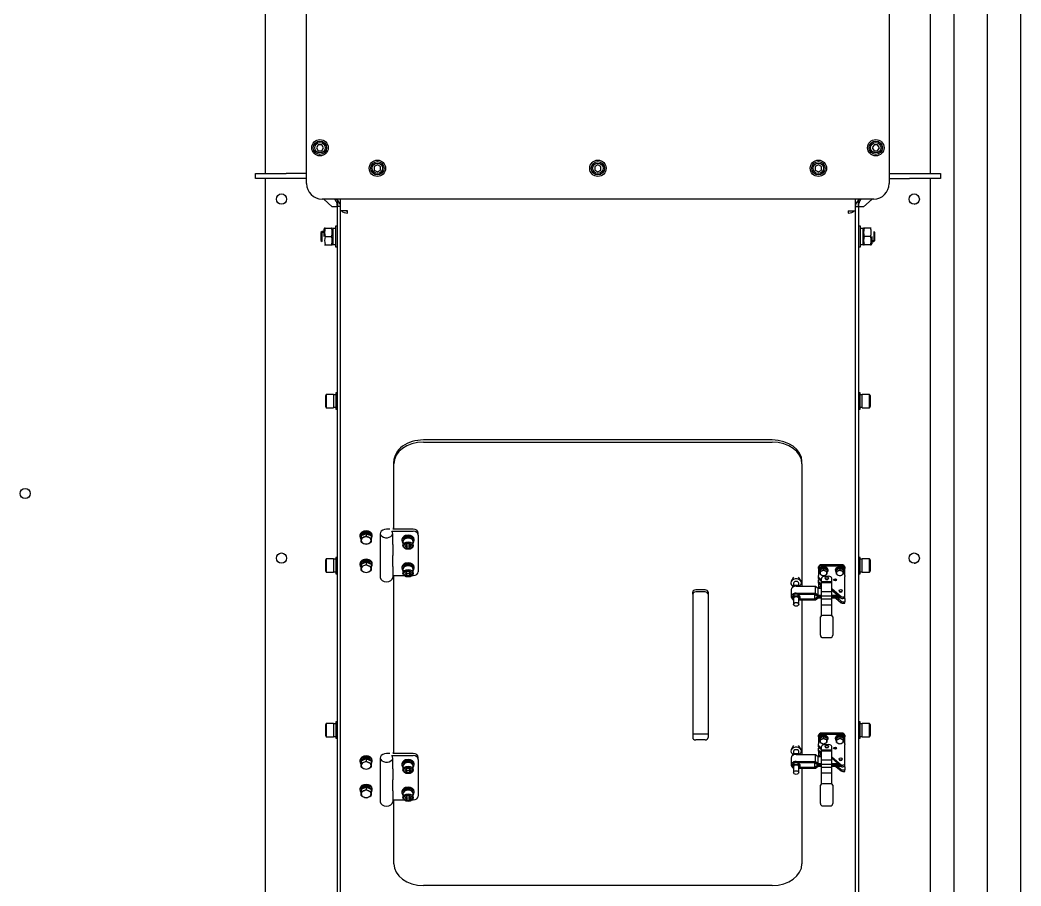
# Model space of a CAD drawing. Extents: x -681219 to -550379, y -242630 to -158199.
# Drawn here: x -584404 to -583428, y -224637 to -223793 of the extents above; entities that cross this region are included whole.
import ezdxf

# ---------------------------------------------------------------- set-up
doc = ezdxf.new("R2010")
doc.units = 0
doc.header["$LTSCALE"] = 1000
doc.linetypes.add('C2', pattern=[17, 14, -1, 1, -1])
for name, color, linetype in [('AAD0401202', 7, 'CONTINUOUS'), ('AAD0601602', 7, 'CONTINUOUS'), ('AAO0601602', 7, 'CONTINUOUS'), ('AAO0802002', 7, 'CONTINUOUS'), ('DOTE_油脂（黄）', 7, 'CONTINUOUS'), ('FAA01002', 7, 'CONTINUOUS'), ('GAB00402', 7, 'CONTINUOUS'), ('GAB00602', 7, 'CONTINUOUS'), ('GAB00802', 7, 'CONTINUOUS'), ('GAB01002', 7, 'CONTINUOUS'), ('GAE00402', 7, 'CONTINUOUS'), ('GAE00602', 7, 'CONTINUOUS'), ('GAE00802', 7, 'CONTINUOUS'), ('GAE01002', 7, 'CONTINUOUS'), ('GZDH011004932', 7, 'CONTINUOUS'), ('GZDH011005162', 7, 'CONTINUOUS'), ('GZDH011005172', 7, 'CONTINUOUS'), ('GZDH011034262', 7, 'CONTINUOUS'), ('GZDH011035031', 7, 'CONTINUOUS'), ('PIPE-油脂（黄）', 2, 'CONTINUOUS'), ('SDZB011047171', 7, 'CONTINUOUS'), ('SDZB011070102', 7, 'CONTINUOUS'), ('SDZB011070112', 7, 'CONTINUOUS'), ('SDZB011070132', 7, 'CONTINUOUS'), ('SDZB011079322', 7, 'CONTINUOUS'), ('SDZB011079332', 7, 'CONTINUOUS'), ('U16030010', 7, 'CONTINUOUS'), ('中心线', 4, 'C2')]:
    doc.layers.add(name, color=color, linetype=linetype)

# ---------------------------------------------------------------- blocks, each defined once
blk = doc.blocks.new('fushitu')
at = {"layer": 'AAD0401202', "color": 7, "linetype": 'Continuous'}
for p, q in [((-4658.02, -711.04), (-4661.33, -712.44)), ((-4661.33, -712.44), (-4661.33, -713.88)), ((-4654.7, -712.44), (-4658.02, -711.04)), ((-4658.02, -711.04), (-4658.02, -712.48)), ((-4654.7, -712.44), (-4654.7, -713.88)), ((-4642.02, -711.04), (-4645.33, -712.44)), ((-4645.33, -712.44), (-4645.33, -713.88)), ((-4638.7, -712.44), (-4642.02, -711.04)), ((-4642.02, -711.04), (-4642.02, -712.48)), ((-4638.7, -712.44), (-4638.7, -713.88)), ((-4661.33, -715.47), (-4661.33, -713.88)), ((-4661.33, -716.67), (-4661.33, -715.47)), ((-4654.7, -713.88), (-4654.7, -715.47)), ((-4654.7, -715.47), (-4654.7, -716.67)), ((-4645.33, -715.47), (-4645.33, -713.88)), ((-4645.33, -716.67), (-4645.33, -715.47)), ((-4638.7, -713.88), (-4638.7, -715.47)), ((-4638.7, -715.47), (-4638.7, -716.67)), ((-4660.02, -729.96), (-4660.68, -730.24)), ((-4658.02, -875.06), (-4661.33, -876.45)), ((-4661.33, -876.45), (-4661.33, -877.89)), ((-4661.33, -879.49), (-4661.33, -877.89)), ((-4654.7, -876.45), (-4658.02, -875.06)), ((-4658.02, -875.06), (-4658.02, -876.5)), ((-4654.7, -876.45), (-4654.7, -877.89)), ((-4654.7, -877.89), (-4654.7, -879.49)), ((-4642.02, -875.06), (-4645.33, -876.45)), ((-4645.33, -876.45), (-4645.33, -877.89)), ((-4645.33, -879.49), (-4645.33, -877.89)), ((-4638.7, -876.45), (-4642.02, -875.06)), ((-4642.02, -875.06), (-4642.02, -876.5)), ((-4638.7, -876.45), (-4638.7, -877.89)), ((-4638.7, -877.89), (-4638.7, -879.49)), ((-4661.33, -880.69), (-4661.33, -879.49)), ((-4654.7, -879.49), (-4654.7, -880.69)), ((-4645.33, -880.69), (-4645.33, -879.49)), ((-4638.7, -879.49), (-4638.7, -880.69)), ((-4660.02, -893.98), (-4660.7, -894.27))]:
    blk.add_line(p, q, dxfattribs=at)
for centre, radius, start, end in [((-4663.05, -705.15), 8.89, 281.15399, 304.49774), ((-4653.06, -705.34), 8.69, 235.22175, 259.12652), ((-4647.05, -705.15), 8.89, 281.15399, 304.49774), ((-4637.06, -705.34), 8.69, 235.22175, 259.12652), ((-4656.3, -709.34), 8.89, 235.50303, 258.84719), ((-4659.65, -709.53), 8.69, 280.87238, 304.7774), ((-4640.3, -709.34), 8.89, 235.50303, 258.84719), ((-4643.65, -709.53), 8.69, 280.87238, 304.7774), ((-4663.05, -869.17), 8.89, 281.15399, 304.49774), ((-4653.06, -869.36), 8.69, 235.22175, 259.12652), ((-4647.05, -869.17), 8.89, 281.15399, 304.49774), ((-4637.06, -869.36), 8.69, 235.22175, 259.12652), ((-4656.3, -873.36), 8.89, 235.50303, 258.84719), ((-4659.65, -873.55), 8.69, 280.87238, 304.7774), ((-4640.3, -873.36), 8.89, 235.50303, 258.84719), ((-4643.65, -873.55), 8.69, 280.87238, 304.7774)]:
    blk.add_arc(centre, radius, start, end, dxfattribs=at)
for centre, major_axis, start_param, end_param in [((-4658.02, -715.47), (3.32, 0), 0, 3.141593), ((-4658.02, -715.47), (-3.32, 0), 0, 3.141593), ((-4642.02, -715.47), (3.32, 0), 0, 3.141593), ((-4642.02, -715.47), (-3.32, 0), 0, 3.141593), ((-4658.02, -879.49), (3.32, 0), 0, 3.141593), ((-4642.02, -879.49), (3.32, 0), 6.283185, 9.424778), ((-4658.02, -879.49), (-3.32, 0), 0, 3.141593), ((-4642.02, -879.49), (-3.32, 0), 0, 3.141593)]:
    blk.add_ellipse(centre, major_axis=major_axis, ratio=0.728969, start_param=start_param, end_param=end_param, dxfattribs=at)
at = {"layer": 'AAD0601602', "color": 7, "linetype": 'Continuous'}
for p, q in [((-5104.02, -677.31), (-5108.8, -679.32)), ((-5108.8, -679.32), (-5108.8, -681.43)), ((-5108.8, -685.45), (-5108.8, -681.43)), ((-5104.02, -677.31), (-5104.02, -679.41)), ((-5099.23, -679.32), (-5104.02, -677.31)), ((-5099.23, -679.32), (-5099.23, -681.43)), ((-5099.23, -681.43), (-5099.23, -685.45)), ((-5104.02, -705.01), (-5108.8, -707.02)), ((-5108.8, -707.02), (-5108.8, -709.13)), ((-5108.8, -713.15), (-5108.8, -709.13)), ((-5104.02, -705.01), (-5104.02, -707.11)), ((-5099.23, -707.02), (-5104.02, -705.01)), ((-5099.23, -707.02), (-5099.23, -709.13)), ((-5099.23, -709.13), (-5099.23, -713.15)), ((-5104.02, -896.73), (-5108.8, -898.74)), ((-5104.02, -896.73), (-5104.02, -898.83)), ((-5099.23, -898.74), (-5104.02, -896.73)), ((-5108.8, -898.74), (-5108.8, -900.85)), ((-5108.8, -904.87), (-5108.8, -900.85)), ((-5099.23, -898.74), (-5099.23, -900.85)), ((-5099.23, -900.85), (-5099.23, -904.87)), ((-5104.02, -924.43), (-5108.8, -926.44)), ((-5108.8, -926.44), (-5108.8, -928.55)), ((-5104.02, -924.43), (-5104.02, -926.53)), ((-5099.23, -926.44), (-5104.02, -924.43)), ((-5099.23, -926.44), (-5099.23, -928.55)), ((-5108.8, -932.57), (-5108.8, -928.55)), ((-5099.23, -928.55), (-5099.23, -932.57))]:
    blk.add_line(p, q, dxfattribs=at)
for centre, radius, start, end in [((-5111.29, -668.82), 12.85, 281.17207, 304.47411), ((-5095.54, -666.67), 15.3, 236.38704, 246.59375), ((-5097.07, -669.81), 11.81, 247.30865, 259.4409), ((-5100.33, -672.71), 15.3, 236.38704, 246.59375), ((-5101.85, -675.85), 11.81, 247.30865, 259.4409), ((-5106.36, -675.2), 12.49, 280.83109, 304.81704), ((-5111.29, -696.52), 12.85, 281.17207, 304.47411), ((-5095.54, -694.37), 15.3, 236.38704, 246.59375), ((-5097.07, -697.51), 11.81, 247.30865, 259.4409), ((-5100.33, -700.41), 15.3, 236.38704, 246.59375), ((-5101.85, -703.56), 11.81, 247.30865, 259.4409), ((-5106.36, -702.9), 12.49, 280.83109, 304.81704), ((-5111.29, -888.24), 12.85, 281.17207, 304.47411), ((-5100.33, -892.13), 15.3, 236.38704, 246.59375), ((-5101.85, -895.27), 11.81, 247.30865, 259.4409), ((-5095.54, -886.09), 15.3, 236.38704, 246.59375), ((-5106.36, -894.62), 12.49, 280.83109, 304.81704), ((-5097.07, -889.23), 11.81, 247.30865, 259.4409), ((-5111.29, -915.94), 12.85, 281.17207, 304.47411), ((-5095.54, -913.79), 15.3, 236.38704, 246.59375), ((-5100.33, -919.83), 15.3, 236.38704, 246.59375), ((-5101.85, -922.97), 11.81, 247.30865, 259.4409), ((-5106.36, -922.32), 12.49, 280.83109, 304.81704), ((-5097.07, -916.93), 11.81, 247.30865, 259.4409)]:
    blk.add_arc(centre, radius, start, end, dxfattribs=at)
for centre, major_axis, start_param, end_param in [((-5104.02, -683.73), (4.78, 0), 1.047185, 4.188778), ((-5104.02, -680.99), (-4.45, 0), 5.055986, 5.415939), ((-5104.02, -683.73), (-4.78, 0), 1.047185, 4.188778), ((-5104.02, -680.99), (-4.45, 0), 4.00868, 4.369509), ((-5104.02, -711.43), (4.78, 0), 1.047185, 4.188778), ((-5104.02, -708.7), (4.45, 0), 1.914393, 2.274346), ((-5104.02, -711.43), (-4.78, 0), 1.047185, 4.188778), ((-5104.02, -708.7), (4.45, 0), 0.867088, 1.227916), ((-5104.02, -900.41), (-4.45, 0), 5.055986, 5.415939), ((-5104.02, -900.41), (-4.45, 0), 4.00868, 4.369509), ((-5104.02, -903.15), (4.78, 0), 1.047185, 4.188778), ((-5104.02, -903.15), (-4.78, 0), 1.047185, 4.188778), ((-5104.02, -930.85), (4.78, 0), 1.047185, 4.188778), ((-5104.02, -928.11), (-4.45, 0), 5.055986, 5.415939), ((-5104.02, -928.11), (-4.45, 0), 4.00868, 4.369509), ((-5104.02, -930.85), (-4.78, 0), 1.047185, 4.188778)]:
    blk.add_ellipse(centre, major_axis=major_axis, ratio=0.728969, start_param=start_param, end_param=end_param, dxfattribs=at)
at = {"layer": 'AAO0601602', "color": 7, "linetype": 'Continuous'}
for p, q in [((-5068.12, -685.1), (-5068.12, -688.8)), ((-5064.56, -687.39), (-5066, -689.21)), ((-5066, -689.21), (-5064.56, -691.03)), ((-5065.19, -688.18), (-5064.56, -688.98)), ((-5061.67, -687.39), (-5064.56, -687.39)), ((-5064.56, -688.98), (-5064.56, -691.03)), ((-5064.56, -688.98), (-5061.67, -688.98)), ((-5064.56, -691.03), (-5061.67, -691.03)), ((-5060.23, -689.21), (-5061.67, -687.39)), ((-5061.67, -688.98), (-5061.04, -688.18)), ((-5061.67, -688.98), (-5061.67, -691.03)), ((-5061.67, -691.03), (-5060.23, -689.21)), ((-5058.12, -688.8), (-5058.12, -685.1)), ((-5068.12, -712.07), (-5068.12, -715.77)), ((-5058.12, -715.77), (-5058.12, -712.07)), ((-5064.56, -714.36), (-5066, -716.18)), ((-5066, -716.18), (-5064.56, -718)), ((-5065.19, -715.15), (-5064.56, -715.95)), ((-5061.67, -714.36), (-5064.56, -714.36)), ((-5064.56, -715.95), (-5064.56, -718)), ((-5064.56, -715.95), (-5061.67, -715.95)), ((-5064.56, -718), (-5061.67, -718)), ((-5060.23, -716.18), (-5061.67, -714.36)), ((-5061.67, -715.95), (-5061.04, -715.15)), ((-5061.67, -715.95), (-5061.67, -718)), ((-5061.67, -718), (-5060.23, -716.18)), ((-5068.12, -903.79), (-5068.12, -907.49)), ((-5064.56, -906.08), (-5066, -907.9)), ((-5065.19, -906.87), (-5064.56, -907.67)), ((-5061.67, -906.08), (-5064.56, -906.08)), ((-5064.56, -907.67), (-5064.56, -909.72)), ((-5064.56, -907.67), (-5061.67, -907.67)), ((-5060.23, -907.9), (-5061.67, -906.08)), ((-5061.67, -907.67), (-5061.04, -906.87)), ((-5061.67, -907.67), (-5061.67, -909.72)), ((-5058.12, -907.49), (-5058.12, -903.79)), ((-5066, -907.9), (-5064.56, -909.72)), ((-5064.56, -909.72), (-5061.67, -909.72)), ((-5061.67, -909.72), (-5060.23, -907.9)), ((-5068.12, -930.76), (-5068.12, -934.46)), ((-5064.56, -933.05), (-5066, -934.87)), ((-5066, -934.87), (-5064.56, -936.69)), ((-5065.19, -933.84), (-5064.56, -934.64)), ((-5061.67, -933.05), (-5064.56, -933.05)), ((-5064.56, -934.64), (-5064.56, -936.69)), ((-5064.56, -934.64), (-5061.67, -934.64)), ((-5064.56, -936.69), (-5061.67, -936.69)), ((-5060.23, -934.87), (-5061.67, -933.05)), ((-5061.67, -934.64), (-5061.04, -933.84)), ((-5061.67, -934.64), (-5061.67, -936.69)), ((-5061.67, -936.69), (-5060.23, -934.87)), ((-5058.12, -934.46), (-5058.12, -930.76))]:
    blk.add_line(p, q, dxfattribs=at)
for centre in [(-5063.12, -685.1), (-5063.12, -712.07), (-5063.12, -903.79), (-5063.12, -930.76)]:
    blk.add_ellipse(centre, major_axis=(-5, 0), ratio=0.728969, start_param=3.141593, end_param=6.283185, dxfattribs=at)
for centre, major_axis in [((-5063.12, -688.8), (-5, 0)), ((-5063.12, -689.21), (-3.96, 0)), ((-5063.12, -715.77), (-5, 0)), ((-5063.12, -716.18), (-3.96, 0)), ((-5063.12, -907.49), (-5, 0)), ((-5063.12, -907.9), (-3.96, 0)), ((-5063.12, -934.46), (-5, 0)), ((-5063.12, -934.87), (-3.96, 0))]:
    blk.add_ellipse(centre, major_axis=major_axis, ratio=0.728969, dxfattribs=at)
at = {"layer": 'AAO0802002', "color": 7, "linetype": 'Continuous'}
for p, q in [((-5150.75, -298), (-5152.48, -301)), ((-5152.48, -301), (-5150.75, -304)), ((-5147.28, -298), (-5150.75, -298)), ((-5145.55, -301), (-5147.28, -298)), ((-5147.28, -304), (-5145.55, -301)), ((-4608.75, -298), (-4610.48, -301)), ((-4610.48, -301), (-4608.75, -304)), ((-4605.28, -298), (-4608.75, -298)), ((-4603.55, -301), (-4605.28, -298)), ((-4605.28, -304), (-4603.55, -301)), ((-5150.75, -304), (-5147.28, -304)), ((-4608.75, -304), (-4605.28, -304)), ((-5093.02, -317.54), (-5096.02, -319.27)), ((-5096.02, -319.27), (-5096.02, -322.73)), ((-5090.02, -319.27), (-5093.02, -317.54)), ((-5090.02, -322.73), (-5090.02, -319.27)), ((-4878.02, -317.54), (-4881.02, -319.27)), ((-4881.02, -319.27), (-4881.02, -322.73)), ((-4875.02, -319.27), (-4878.02, -317.54)), ((-4875.02, -322.73), (-4875.02, -319.27)), ((-4663.02, -317.54), (-4666.02, -319.27)), ((-4666.02, -319.27), (-4666.02, -322.73)), ((-4660.02, -319.27), (-4663.02, -317.54)), ((-4660.02, -322.73), (-4660.02, -319.27)), ((-5096.02, -322.73), (-5093.02, -324.46)), ((-5093.02, -324.46), (-5090.02, -322.73)), ((-4881.02, -322.73), (-4878.02, -324.46)), ((-4878.02, -324.46), (-4875.02, -322.73)), ((-4666.02, -322.73), (-4663.02, -324.46)), ((-4663.02, -324.46), (-4660.02, -322.73)), ((-5142.92, -541.38), (-5143.72, -542.77)), ((-5143.72, -542.77), (-5143.72, -553)), ((-5142.92, -541.38), (-5142.92, -554.38)), ((-5135.72, -541.38), (-5142.92, -541.38)), ((-5135.72, -541.38), (-5135.72, -554.38)), ((-4620.32, -554.38), (-4620.32, -541.38)), ((-4613.12, -541.38), (-4620.32, -541.38)), ((-4613.12, -554.38), (-4613.12, -541.38)), ((-4612.32, -542.77), (-4613.12, -541.38)), ((-4612.32, -553), (-4612.32, -542.77)), ((-5143.72, -553), (-5142.92, -554.38)), ((-5142.92, -554.38), (-5135.72, -554.38)), ((-4620.32, -554.38), (-4613.12, -554.38)), ((-4613.12, -554.38), (-4612.32, -553)), ((-5142.92, -701.76), (-5143.72, -703.15)), ((-5142.92, -701.76), (-5142.92, -714.76)), ((-5135.72, -701.76), (-5142.92, -701.76)), ((-5135.72, -701.76), (-5135.72, -714.76)), ((-4620.32, -714.76), (-4620.32, -701.76)), ((-4613.12, -701.76), (-4620.32, -701.76)), ((-4613.12, -714.76), (-4613.12, -701.76)), ((-4612.32, -703.15), (-4613.12, -701.76)), ((-5143.72, -703.15), (-5143.72, -713.38)), ((-4612.32, -713.38), (-4612.32, -703.15)), ((-5143.72, -713.38), (-5142.92, -714.76)), ((-5142.92, -714.76), (-5135.72, -714.76)), ((-4620.32, -714.76), (-4613.12, -714.76)), ((-4613.12, -714.76), (-4612.32, -713.38)), ((-5142.92, -862.15), (-5143.72, -863.53)), ((-5143.72, -863.53), (-5143.72, -873.76)), ((-5142.92, -862.15), (-5142.92, -875.15)), ((-5135.72, -862.15), (-5142.92, -862.15)), ((-5135.72, -862.15), (-5135.72, -875.15)), ((-4620.32, -875.15), (-4620.32, -862.15)), ((-4613.12, -862.15), (-4620.32, -862.15)), ((-4613.12, -875.15), (-4613.12, -862.15)), ((-4612.32, -863.53), (-4613.12, -862.15)), ((-4612.32, -873.76), (-4612.32, -863.53)), ((-5143.72, -873.76), (-5142.92, -875.15)), ((-5142.92, -875.15), (-5135.72, -875.15)), ((-4620.32, -875.15), (-4613.12, -875.15)), ((-4613.12, -875.15), (-4612.32, -873.76))]:
    blk.add_line(p, q, dxfattribs=at)
for centre, radius in [((-5149.02, -301), 6.5), ((-5149.02, -301), 5.11), ((-4607.02, -301), 6.5), ((-4607.02, -301), 5.11), ((-5093.02, -321), 6.5), ((-5093.02, -321), 5.11), ((-4878.02, -321), 6.5), ((-4878.02, -321), 5.11), ((-4663.02, -321), 6.5), ((-4663.02, -321), 5.11)]:
    blk.add_circle(centre, radius, dxfattribs=at)
at = {"layer": 'FAA01002', "color": 7, "linetype": 'Continuous'}
for p, q in [((-5144.61, -379.5), (-5145.02, -380.2)), ((-5145.02, -387.5), (-5145.02, -380.2)), ((-5143.9, -379.5), (-5144.55, -379.5)), ((-5143.9, -379.5), (-5137.73, -379.5)), ((-5137.02, -379.5), (-5137.73, -379.5)), ((-4619.01, -379.5), (-4619.42, -380.2)), ((-4618.3, -379.5), (-4618.95, -379.5)), ((-4612.13, -379.5), (-4618.3, -379.5)), ((-4611.42, -379.5), (-4612.13, -379.5)), ((-5143.9, -387.5), (-5137.73, -387.5)), ((-4612.13, -387.5), (-4618.3, -387.5)), ((-4611.02, -387.5), (-4611.02, -394.8)), ((-5144.61, -395.5), (-5143.9, -395.5)), ((-5143.9, -395.5), (-5137.73, -395.5)), ((-5137.73, -395.5), (-5137.08, -395.5)), ((-5137.02, -395.5), (-5136.62, -394.8)), ((-4619.01, -395.5), (-4618.3, -395.5)), ((-4612.13, -395.5), (-4618.3, -395.5)), ((-4612.13, -395.5), (-4611.48, -395.5)), ((-4611.42, -395.5), (-4611.02, -394.8))]:
    blk.add_line(p, q, dxfattribs=at)
for centre, start, end in [((-5132.96, -383.5), 159.91535, 200.08549), ((-5148.67, -383.5), 339.91448, 20.08468), ((-4607.36, -383.5), 159.91535, 200.08549), ((-4623.07, -383.5), 339.91448, 20.08468), ((-5132.96, -391.5), 159.91448, 200.08468), ((-5148.67, -391.5), 339.91535, 20.08549), ((-4607.36, -391.5), 159.91448, 200.08468), ((-4623.07, -391.5), 339.91535, 20.08549)]:
    blk.add_arc(centre, 11.65, start, end, dxfattribs=at)
at = {"layer": 'GAB00402', "color": 7, "linetype": 'Continuous'}
for p, q in [((-4662.52, -712.26), (-4662.52, -712.8)), ((-4653.52, -712.8), (-4653.52, -712.26)), ((-4646.52, -712.26), (-4646.52, -712.8)), ((-4637.52, -712.8), (-4637.52, -712.26)), ((-4662.52, -876.27), (-4662.52, -876.82)), ((-4653.52, -876.82), (-4653.52, -876.27)), ((-4646.52, -876.27), (-4646.52, -876.82)), ((-4637.52, -876.82), (-4637.52, -876.27))]:
    blk.add_line(p, q, dxfattribs=at)
for centre, major_axis, start_param, end_param in [((-4658.02, -712.8), (4.5, 0), 0, 3.950629), ((-4642.02, -712.8), (4.5, 0), 0, 3.950629), ((-4658.02, -712.8), (4.5, 0), 5.47964, 6.283185), ((-4642.02, -712.8), (4.5, 0), 5.47964, 6.283185), ((-4658.02, -730.88), (4.5, 0), 2.069841, 2.943954), ((-4658.02, -876.82), (-4.5, 0), 2.338047, 6.283185), ((-4658.02, -876.82), (-4.5, 0), 0, 0.809036), ((-4642.02, -876.82), (-4.5, 0), 2.338047, 6.283185), ((-4642.02, -876.82), (-4.5, 0), 0, 0.809036), ((-4658.02, -894.9), (-4.5, 0), 5.213343, 6.088476)]:
    blk.add_ellipse(centre, major_axis=major_axis, ratio=0.728969, start_param=start_param, end_param=end_param, dxfattribs=at)
at = {"layer": 'GAB00602', "color": 7, "linetype": 'Continuous'}
for p, q in [((-5110.02, -678.8), (-5110.02, -679.9)), ((-5098.02, -679.9), (-5098.02, -678.8)), ((-5069.12, -682.91), (-5069.12, -684.01)), ((-5057.12, -684.01), (-5057.12, -682.91)), ((-5110.02, -706.5), (-5110.02, -707.6)), ((-5098.02, -707.6), (-5098.02, -706.5)), ((-5069.12, -709.88), (-5069.12, -710.98)), ((-5057.12, -710.98), (-5057.12, -709.88)), ((-5110.02, -898.22), (-5110.02, -899.32)), ((-5098.02, -899.32), (-5098.02, -898.22)), ((-5069.12, -901.6), (-5069.12, -902.7)), ((-5057.12, -902.7), (-5057.12, -901.6)), ((-5110.02, -925.92), (-5110.02, -927.02)), ((-5098.02, -927.02), (-5098.02, -925.92)), ((-5069.12, -928.57), (-5069.12, -929.67)), ((-5057.12, -929.67), (-5057.12, -928.57))]:
    blk.add_line(p, q, dxfattribs=at)
for centre, major_axis, start_param, end_param in [((-5104.02, -678.8), (-6, 0), 3.141593, 6.283185), ((-5104.02, -679.9), (-6, 0), 2.511378, 6.283185), ((-5104.02, -679.9), (-6, 0), 0, 0.620526), ((-5063.12, -682.91), (-6, 0), 3.141593, 6.283185), ((-5063.12, -684.01), (-6, 0), 2.555907, 6.283185), ((-5063.12, -684.01), (-6, 0), 0, 0.585686), ((-5104.02, -706.5), (6, 0), 6.283185, 9.424778), ((-5104.02, -707.6), (6, 0), 6.283185, 10.045304), ((-5104.02, -707.6), (6, 0), 5.652971, 6.283185), ((-5063.12, -709.88), (-6, 0), 3.141593, 6.283185), ((-5063.12, -710.98), (-6, 0), 2.555907, 6.283185), ((-5063.12, -710.98), (-6, 0), 0, 0.585686), ((-5104.02, -898.22), (-6, 0), 3.141593, 6.283185), ((-5104.02, -899.32), (-6, 0), 2.511378, 6.283185), ((-5063.12, -901.6), (-6, 0), 3.141593, 6.283185), ((-5063.12, -902.7), (-6, 0), 2.555907, 6.283185), ((-5104.02, -899.32), (-6, 0), 0, 0.620526), ((-5063.12, -902.7), (-6, 0), 0, 0.585686), ((-5104.02, -925.92), (-6, 0), 3.141593, 6.283185), ((-5104.02, -927.02), (-6, 0), 2.511378, 6.283185), ((-5104.02, -927.02), (-6, 0), 0, 0.620526), ((-5063.12, -928.57), (-6, 0), 3.141593, 6.283185), ((-5063.12, -929.67), (-6, 0), 2.555907, 6.283185), ((-5063.12, -929.67), (-6, 0), 0, 0.585686)]:
    blk.add_ellipse(centre, major_axis=major_axis, ratio=0.728969, start_param=start_param, end_param=end_param, dxfattribs=at)
at = {"layer": 'GAB00802', "color": 7, "linetype": 'Continuous'}
for p, q in [((-5133.62, -539.88), (-5133.62, -555.88)), ((-5132.02, -539.88), (-5133.62, -539.88)), ((-4622.42, -539.88), (-4624.02, -539.88)), ((-4622.42, -555.88), (-4622.42, -539.88)), ((-5133.62, -555.88), (-5132.02, -555.88)), ((-4624.02, -555.88), (-4622.42, -555.88)), ((-5133.62, -700.26), (-5133.62, -716.26)), ((-5132.02, -700.26), (-5133.62, -700.26)), ((-4622.42, -700.26), (-4624.02, -700.26)), ((-4622.42, -716.26), (-4622.42, -700.26)), ((-5133.62, -716.26), (-5132.02, -716.26)), ((-4624.02, -716.26), (-4622.42, -716.26)), ((-5133.62, -860.65), (-5133.62, -876.65)), ((-5132.02, -860.65), (-5133.62, -860.65)), ((-4622.42, -860.65), (-4624.02, -860.65)), ((-4622.42, -876.65), (-4622.42, -860.65)), ((-5133.62, -876.65), (-5132.02, -876.65)), ((-4624.02, -876.65), (-4622.42, -876.65))]:
    blk.add_line(p, q, dxfattribs=at)
for centre in [(-5149.02, -301), (-4607.02, -301), (-5093.02, -321), (-4878.02, -321), (-4663.02, -321)]:
    blk.add_circle(centre, 8, dxfattribs=at)
at = {"layer": 'GAB01002', "color": 7, "linetype": 'Continuous'}
for p, q in [((-5134.02, -377.5), (-5134.02, -397.5)), ((-5132.02, -377.5), (-5134.02, -377.5)), ((-4622.02, -377.5), (-4624.02, -377.5)), ((-4622.02, -397.5), (-4622.02, -377.5)), ((-5134.02, -397.5), (-5132.02, -397.5)), ((-4624.02, -397.5), (-4622.02, -397.5))]:
    blk.add_line(p, q, dxfattribs=at)
at = {"layer": 'GAE00402', "color": 7, "linetype": 'Continuous'}
for centre, major_axis, start_param, end_param in [((-4658.02, -712.8), (3.15, 0), 0.204832, 2.93676), ((-4658.02, -713.56), (-3.15, 0), -1.365705, -0.728665), ((-4658.02, -713.56), (-3.15, 0), 3.870257, 4.507298), ((-4642.02, -712.8), (3.15, 0), 0.204832, 2.93676), ((-4642.02, -713.56), (-3.15, 0), -1.365705, -0.728665), ((-4642.02, -713.56), (-3.15, 0), 3.870257, 4.507298), ((-4658.02, -730.88), (3.15, 0), 2.271375, 2.857271), ((-4658.02, -731.64), (-3.15, 0), -7.166076, -7.01185), ((-4658.02, -876.82), (3.15, 0), 0.204832, 2.93676), ((-4658.02, -877.58), (-3.15, 0), -1.365705, -0.728665), ((-4658.02, -877.58), (-3.15, 0), 3.870257, 4.507298), ((-4642.02, -876.82), (3.15, 0), 0.204832, 2.93676), ((-4642.02, -877.58), (-3.15, 0), -1.365705, -0.728665), ((-4642.02, -877.58), (-3.15, 0), 3.870257, 4.507298), ((-4658.02, -894.9), (3.15, 0), 2.258702, 2.858385), ((-4658.02, -895.65), (-3.15, 0), -7.166076, -7.01185)]:
    blk.add_ellipse(centre, major_axis=major_axis, ratio=0.728969, start_param=start_param, end_param=end_param, dxfattribs=at)
at = {"layer": 'GAE00602', "color": 7, "linetype": 'Continuous'}
for centre, major_axis, start_param, end_param in [((-5104.02, -679.9), (-4.65, 0), 3.341044, 6.083676), ((-5104.02, -680.99), (-4.65, 0), 4.892315, 5.57961), ((-5104.02, -680.99), (-4.65, 0), 3.845068, 4.532487), ((-5063.12, -684.01), (4.65, 0), 0.080239, 3.061354), ((-5104.02, -707.6), (-4.65, 0), 3.341044, 6.083676), ((-5104.02, -708.7), (-4.65, 0), 4.892315, 5.57961), ((-5104.02, -708.7), (-4.65, 0), 3.845068, 4.532487), ((-5063.12, -710.98), (4.65, 0), 0.080238, 3.061354), ((-5104.02, -899.32), (-4.65, 0), 3.341044, 6.083676), ((-5104.02, -900.41), (-4.65, 0), 4.892315, 5.57961), ((-5104.02, -900.41), (-4.65, 0), 3.845068, 4.532487), ((-5063.12, -902.7), (4.65, 0), 0.080241, 3.061352), ((-5104.02, -927.02), (-4.65, 0), 3.341044, 6.083676), ((-5104.02, -928.11), (-4.65, 0), 4.892315, 5.57961), ((-5104.02, -928.11), (-4.65, 0), 3.845068, 4.532487), ((-5063.12, -929.67), (4.65, 0), 0.080237, 3.061356)]:
    blk.add_ellipse(centre, major_axis=major_axis, ratio=0.728969, start_param=start_param, end_param=end_param, dxfattribs=at)
at = {"layer": 'GAE00802', "color": 7, "linetype": 'Continuous'}
for p, q in [((-5133.62, -541.73), (-5135.72, -541.73)), ((-4620.32, -541.73), (-4622.42, -541.73)), ((-5135.72, -554.03), (-5133.62, -554.03)), ((-4622.42, -554.03), (-4620.32, -554.03)), ((-5133.62, -702.11), (-5135.72, -702.11)), ((-4620.32, -702.11), (-4622.42, -702.11)), ((-5135.72, -714.41), (-5133.62, -714.41)), ((-4622.42, -714.41), (-4620.32, -714.41)), ((-5133.62, -862.5), (-5135.72, -862.5)), ((-4620.32, -862.5), (-4622.42, -862.5)), ((-5135.72, -874.8), (-5133.62, -874.8)), ((-4622.42, -874.8), (-4620.32, -874.8))]:
    blk.add_line(p, q, dxfattribs=at)
at = {"layer": 'GAE01002', "color": 7, "linetype": 'Continuous'}
for p, q in [((-5136.62, -379.8), (-5136.62, -395.2)), ((-5134.02, -379.8), (-5136.62, -379.8)), ((-4619.42, -379.8), (-4622.02, -379.8)), ((-4619.42, -395.2), (-4619.42, -379.8)), ((-5136.62, -395.2), (-5134.02, -395.2)), ((-4622.02, -395.2), (-4619.42, -395.2))]:
    blk.add_line(p, q, dxfattribs=at)
at = {"layer": 'GZDH011004932', "color": 7, "linetype": 'Continuous'}
for p, q in [((-5212.02, -326), (-5182.02, -326)), ((-5212.02, -331), (-5212.02, -326)), ((-5182.02, -331), (-5212.02, -331)), ((-5162.02, -326), (-5182.02, -326)), ((-5162.02, -331), (-5182.02, -331)), ((-4594.02, -326), (-4574.02, -326)), ((-4594.02, -331), (-4574.02, -331)), ((-4574.02, -326), (-4544.02, -326)), ((-4544.02, -331), (-4574.02, -331)), ((-4544.02, -326), (-4544.02, -331))]:
    blk.add_line(p, q, dxfattribs=at)
at = {"layer": 'GZDH011005162', "color": 7, "linetype": 'Continuous'}
for p, q in [((-5147.02, -382.5), (-5148.02, -383.5)), ((-5148.02, -383.5), (-5148.02, -391.5)), ((-5147.94, -383.42), (-5145.02, -383.42)), ((-5147.02, -392.5), (-5147.02, -382.5)), ((-5145.02, -382.5), (-5147.02, -382.5)), ((-4609.02, -382.5), (-4609.02, -392.5)), ((-4608.02, -383.5), (-4609.02, -382.5)), ((-4608.02, -391.5), (-4608.02, -383.5)), ((-5148.02, -391.5), (-5147.02, -392.5)), ((-4608.1, -391.58), (-4611.02, -391.58)), ((-4611.02, -392.5), (-4609.02, -392.5)), ((-4609.02, -392.5), (-4608.02, -391.5))]:
    blk.add_line(p, q, dxfattribs=at)
at = {"layer": 'GZDH011005172', "color": 7, "linetype": 'Continuous'}
for p, q in [((-5162.01, -336.1), (-5162.02, -336.1)), ((-4594.02, -336.1), (-4594.02, -336.1)), ((-5137.02, -358.5), (-5145.39, -351)), ((-5132.02, -351), (-5132.02, -358.24)), ((-4624.02, -358.24), (-4624.02, -351)), ((-4610.64, -351), (-4619.02, -358.5)), ((-5132.02, -358.5), (-5137.02, -358.5)), ((-4619.02, -358.5), (-4624.02, -358.5))]:
    blk.add_line(p, q, dxfattribs=at)
at = {"layer": 'GZDH011034262', "color": 7, "linetype": 'Continuous'}
for p, q in [((-5162.02, -336), (-5162.02, 334)), ((-4594.02, 334), (-4594.02, -336)), ((-4609.02, -351), (-5147.02, -351))]:
    blk.add_line(p, q, dxfattribs=at)
for centre, start, end in [((-5147.02, -336), 180, 270), ((-4609.02, -336), 270, 0)]:
    blk.add_arc(centre, 15, start, end, dxfattribs=at)
at = {"layer": 'GZDH011035031', "color": 7, "linetype": 'Continuous'}
blk.add_circle((-5436.5, -638), 5, dxfattribs=at)
for centre, start, end in [((-5186.5, -350), 268.32202, 270), ((-4570, -350), 272.42031, 319.29572), ((-5186.5, -700), 268.31465, 270), ((-4570, -700), 272.42034, 319.29568)]:
    blk.add_arc(centre, 6, start, end, dxfattribs=at)
at = {"layer": 'SDZB011047171', "color": 7, "linetype": 'Continuous'}
for p, q in [((-5081.02, -672.84), (-5084.12, -672.84)), ((-5058.12, -672.84), (-5078.02, -672.84)), ((-5090.22, -677.01), (-5090.22, -720.02)), ((-5078.86, -674.89), (-5058.12, -674.89)), ((-5078.02, -687.77), (-5078.02, -677.01)), ((-5053.12, -678.54), (-5053.12, -676.48)), ((-5053.12, -678.54), (-5053.12, -714.26)), ((-5078.02, -687.77), (-5078.02, -698.52)), ((-5078.02, -709.27), (-5078.02, -698.52)), ((-5078.02, -709.27), (-5078.02, -720.02)), ((-5078.02, -717.9), (-5067.17, -717.9)), ((-5059.06, -717.9), (-5058.12, -717.9)), ((-5090.22, -895.71), (-5090.22, -938.71)), ((-5081.02, -891.53), (-5084.12, -891.53)), ((-5078.86, -893.58), (-5058.12, -893.58)), ((-5058.12, -891.53), (-5078.02, -891.53)), ((-5078.02, -906.46), (-5078.02, -895.71)), ((-5053.12, -897.23), (-5053.12, -895.17)), ((-5053.12, -897.23), (-5053.12, -932.95)), ((-5078.02, -906.46), (-5078.02, -917.21)), ((-5078.02, -927.96), (-5078.02, -917.21)), ((-5078.02, -927.96), (-5078.02, -938.71)), ((-5078.02, -936.59), (-5067.17, -936.59)), ((-5059.06, -936.59), (-5058.12, -936.59))]:
    blk.add_line(p, q, dxfattribs=at)
for centre, major_axis, ratio, start_param, end_param in [((-5084.12, -677.01), (-6.1, 0), 0.684547, -1.570796, 3.674682), ((-5058.12, -676.48), (-5, 0), 0.728969, 3.141593, 4.712389), ((-5058.12, -678.54), (-5, 0), 0.728969, 3.141593, 4.712389), ((-5084.12, -720.02), (6.1, 0), 0.684547, 3.141593, 6.283185), ((-5058.12, -714.26), (5, 0), 0.728969, 4.712389, 6.283185), ((-5084.12, -895.71), (-6.1, 0), 0.684547, -1.570796, 3.674682), ((-5058.12, -895.17), (-5, 0), 0.728969, 3.141593, 4.712389), ((-5058.12, -897.23), (-5, 0), 0.728969, 3.141593, 4.712389), ((-5058.12, -932.95), (5, 0), 0.728969, 4.712389, 6.283185), ((-5084.12, -938.71), (6.1, 0), 0.684547, 3.141593, 6.283185)]:
    blk.add_ellipse(centre, major_axis=major_axis, ratio=ratio, start_param=start_param, end_param=end_param, dxfattribs=at)
at = {"layer": 'SDZB011070102', "color": 7, "linetype": 'Continuous'}
for p, q in [((-4708.02, -585.86), (-5048.02, -585.86)), ((-5048.02, -587.91), (-4708.02, -587.91)), ((-5077.02, -609.05), (-5077.02, -607)), ((-5077.02, -672.84), (-5077.02, -609.05)), ((-4679.02, -609.05), (-4679.02, -607)), ((-4679.02, -609.05), (-4679.02, -728.31)), ((-5077.02, -891.53), (-5077.02, -717.9)), ((-4679.02, -742.08), (-4679.02, -892.33)), ((-4679.02, -906.1), (-4679.02, -999.05)), ((-5077.02, -999.05), (-5077.02, -936.59)), ((-4708.02, -1020.19), (-5048.02, -1020.19))]:
    blk.add_line(p, q, dxfattribs=at)
for centre, major_axis, start_param, end_param in [((-5048.02, -607), (29, 0), 1.570796, 3.141593), ((-5048.02, -609.05), (-29, 0), 4.712389, 6.283185), ((-4708.02, -607), (29, 0), 0, 1.570796), ((-4708.02, -609.05), (-29, 0), 3.141593, 4.712389), ((-5048.02, -999.05), (29, 0), 3.141593, 4.712389), ((-4708.02, -999.05), (29, 0), 4.712389, 6.283185)]:
    blk.add_ellipse(centre, major_axis=major_axis, ratio=0.728969, start_param=start_param, end_param=end_param, dxfattribs=at)
at = {"layer": 'SDZB011070112', "color": 7, "linetype": 'Continuous'}
for p, q in [((-5077.02, -672.22), (-5078.02, -672.22)), ((-5077.02, -890.91), (-5078.02, -890.91))]:
    blk.add_line(p, q, dxfattribs=at)
at = {"layer": 'SDZB011070132', "color": 7, "linetype": 'Continuous'}
for p, q in [((-5129.02, -353.24), (-5129.02, -351)), ((-4627.02, -351), (-4627.02, -353.24)), ((-5129.02, -357.34), (-5129.02, -353.24)), ((-4627.02, -353.24), (-4627.02, -357.34)), ((-5122.22, -362.43), (-5129.02, -362.43)), ((-5122.22, -364.62), (-5122.22, -362.43)), ((-4633.82, -362.43), (-4633.82, -364.62)), ((-4633.82, -362.43), (-4627.02, -362.43))]:
    blk.add_line(p, q, dxfattribs=at)
for centre, major_axis, start_param, end_param in [((-5122.22, -359.96), (-6.8, 0), 0.55883, 1.570796), ((-5122.22, -359.96), (-3.8, 0), 1.249319, 1.570796), ((-4633.82, -359.96), (3.8, 0), 4.712389, 5.033867), ((-4633.82, -359.96), (6.8, 0), 4.712389, 5.724355)]:
    blk.add_ellipse(centre, major_axis=major_axis, ratio=0.684547, start_param=start_param, end_param=end_param, dxfattribs=at)
at = {"layer": 'SDZB011079322', "color": 7, "linetype": 'Continuous'}
for p, q in [((-5202.02, -326), (-5202.02, -85.82)), ((-4554.02, -82.13), (-4554.02, -326)), ((-5202.02, -1286), (-5202.02, -331)), ((-4554.02, -331), (-4554.02, -1286)), ((-5129.02, -358.24), (-5132.02, -358.24)), ((-5132.02, -1282.07), (-5132.02, -358.24)), ((-5129.02, -358.24), (-5129.02, -357.34)), ((-5129.02, -1282.07), (-5129.02, -358.24)), ((-4627.02, -357.34), (-4627.02, -358.24)), ((-4627.02, -358.24), (-4624.02, -358.24)), ((-4627.02, -358.24), (-4627.02, -1282.07)), ((-4624.02, -358.24), (-4624.02, -1282.07))]:
    blk.add_line(p, q, dxfattribs=at)
for centre in [(-5186.52, -351), (-4569.52, -351), (-5186.52, -701), (-4569.52, -701)]:
    blk.add_circle(centre, 5, dxfattribs=at)
for centre, major_axis, ratio, start_param, end_param in [((-5135.82, -358.24), (0, -7.24), 0.938947, 1.570796, 3.141593), ((-5135.82, -358.24), (0, -7.24), 0.524706, 1.570796, 3.141593), ((-4620.22, -358.24), (0, 7.24), 0.938947, 6.283185, 7.853982), ((-4620.22, -358.24), (0, 7.24), 0.524706, 6.283185, 7.853982)]:
    blk.add_ellipse(centre, major_axis=major_axis, ratio=ratio, start_param=start_param, end_param=end_param, dxfattribs=at)
at = {"layer": 'SDZB011079332', "color": 7, "linetype": 'Continuous'}
for p, q in [((-4773.52, -731.98), (-4782.52, -731.98)), ((-4785.52, -736.22), (-4785.52, -734.17)), ((-4785.52, -736.22), (-4785.52, -750.66)), ((-4773.52, -734.04), (-4782.52, -734.04)), ((-4770.52, -734.17), (-4770.52, -736.22)), ((-4770.52, -736.22), (-4770.52, -750.66)), ((-4785.52, -750.66), (-4785.52, -754.36)), ((-4770.52, -750.66), (-4770.52, -754.36)), ((-4785.52, -754.36), (-4785.52, -803.77)), ((-4770.52, -754.36), (-4770.52, -803.77)), ((-4785.52, -803.77), (-4785.52, -810.39)), ((-4770.52, -803.77), (-4770.52, -810.39)), ((-4785.52, -810.39), (-4785.52, -870.28)), ((-4770.52, -810.39), (-4770.52, -870.28)), ((-4785.52, -870.28), (-4785.52, -872.42)), ((-4785.52, -872.42), (-4785.52, -875.99)), ((-4785.52, -872.42), (-4770.52, -872.42)), ((-4773.52, -878.18), (-4782.52, -878.18)), ((-4770.52, -870.28), (-4770.52, -872.42)), ((-4770.52, -872.42), (-4770.52, -875.99))]:
    blk.add_line(p, q, dxfattribs=at)
for centre, major_axis, start_param, end_param in [((-4782.52, -734.17), (-3, 0), 4.712389, 6.283185), ((-4773.52, -734.17), (-3, 0), 3.141593, 4.712389), ((-4782.52, -736.22), (3, 0), 1.570796, 3.141593), ((-4773.52, -736.22), (3, 0), 0, 1.570796), ((-4782.52, -875.99), (-3, 0), 0, 1.570796), ((-4773.52, -875.99), (-3, 0), 1.570796, 3.141593)]:
    blk.add_ellipse(centre, major_axis=major_axis, ratio=0.728969, start_param=start_param, end_param=end_param, dxfattribs=at)
at = {"layer": 'U16030010', "color": 7, "linetype": 'Continuous'}
for p, q in [((-4662.77, -711.04), (-4662.77, -709.68)), ((-4662.77, -711.04), (-4662.77, -718.08)), ((-4640.27, -707.49), (-4659.77, -707.49)), ((-4640.27, -708.86), (-4659.77, -708.86)), ((-4637.27, -709.68), (-4637.27, -711.04)), ((-4637.27, -718.08), (-4637.27, -711.04)), ((-4687.13, -719.55), (-4689.48, -723.62)), ((-4679.95, -723.62), (-4682.3, -719.55)), ((-4662.77, -718.79), (-4662.77, -718.08)), ((-4662.77, -719.33), (-4662.77, -718.79)), ((-4662.77, -720.79), (-4662.77, -719.33)), ((-4662.77, -722.01), (-4662.77, -722.28)), ((-4661.9, -722.01), (-4662.77, -722.01)), ((-4662.32, -720.19), (-4660.02, -722.16)), ((-4662.32, -721.65), (-4660.02, -723.61)), ((-4660.02, -723.72), (-4660.02, -720.75)), ((-4657.02, -718.7), (-4653.02, -718.7)), ((-4656.42, -720.46), (-4656.42, -720.75)), ((-4653.12, -720.75), (-4653.12, -720.46)), ((-4650.02, -723.72), (-4650.02, -720.75)), ((-4637.27, -718.08), (-4637.27, -718.79)), ((-4637.27, -738.98), (-4637.27, -718.79)), ((-4689.47, -731.77), (-4689.47, -738.61)), ((-4688.14, -729.37), (-4686.62, -727.45)), ((-4687.22, -725.54), (-4687.22, -728.2)), ((-4686.62, -727.45), (-4686.62, -728.6)), ((-4686.62, -727.45), (-4682.81, -727.45)), ((-4684.72, -728.31), (-4665.72, -728.31)), ((-4682.81, -727.45), (-4682.81, -728.31)), ((-4682.81, -727.45), (-4682.13, -728.31)), ((-4682.22, -728.2), (-4682.22, -725.54)), ((-4665.72, -735.15), (-4665.72, -728.31)), ((-4665.72, -728.31), (-4663.07, -730.24)), ((-4663.07, -737.08), (-4663.07, -730.24)), ((-4663.07, -730.24), (-4660.02, -730.24)), ((-4662.77, -723.85), (-4662.77, -722.28)), ((-4662.77, -725.31), (-4662.77, -723.85)), ((-4662.77, -725.31), (-4662.77, -730.24)), ((-4660.02, -726.68), (-4662.32, -724.71)), ((-4662.32, -726.17), (-4660.02, -728.13)), ((-4660.02, -723.72), (-4650.02, -723.72)), ((-4660.02, -724.7), (-4660.02, -723.72)), ((-4660.02, -724.7), (-4650.02, -724.7)), ((-4660.02, -733.65), (-4660.02, -724.7)), ((-4650.02, -724.7), (-4650.02, -723.72)), ((-4650.02, -733.65), (-4650.02, -724.7)), ((-4650.02, -730.67), (-4640.87, -738.47)), ((-4686.62, -736.21), (-4688.52, -738.61)), ((-4686.62, -738.13), (-4688.52, -740.53)), ((-4688.52, -740.53), (-4688.52, -738.61)), ((-4688.52, -740.53), (-4687.22, -742.18)), ((-4687.22, -740.53), (-4687.22, -746.08)), ((-4682.81, -736.21), (-4686.62, -736.21)), ((-4686.62, -738.13), (-4686.62, -736.21)), ((-4682.81, -738.13), (-4686.62, -738.13)), ((-4684.72, -735.15), (-4665.72, -735.15)), ((-4682.49, -736.61), (-4682.81, -736.21)), ((-4682.81, -738.13), (-4682.81, -736.21)), ((-4680.91, -740.53), (-4682.81, -738.13)), ((-4666.54, -736.61), (-4682.49, -736.61)), ((-4680.91, -738.61), (-4682.49, -736.61)), ((-4682.22, -736.96), (-4682.22, -736.61)), ((-4682.22, -742.18), (-4680.91, -740.53)), ((-4682.22, -746.08), (-4682.22, -740.53)), ((-4680.98, -740.62), (-4666.54, -740.62)), ((-4680.91, -740.53), (-4680.91, -738.61)), ((-4663.89, -738.54), (-4666.54, -736.61)), ((-4666.54, -740.62), (-4666.54, -736.61)), ((-4666.54, -740.62), (-4663.89, -738.69)), ((-4665.72, -735.15), (-4663.07, -737.08)), ((-4663.07, -740.15), (-4665.72, -742.08)), ((-4663.89, -738.69), (-4663.89, -738.54)), ((-4660.02, -738.54), (-4663.89, -738.54)), ((-4663.89, -738.69), (-4660.02, -738.69)), ((-4663.07, -737.08), (-4660.02, -737.08)), ((-4660.02, -740.15), (-4663.07, -740.15)), ((-4660.02, -733.65), (-4650.02, -733.65)), ((-4660.02, -737.77), (-4660.02, -733.65)), ((-4660.02, -737.77), (-4650.02, -737.77)), ((-4660.02, -740.67), (-4660.02, -737.77)), ((-4660.02, -740.67), (-4650.02, -740.67)), ((-4660.02, -746.4), (-4660.02, -740.67)), ((-4650.02, -732.13), (-4644.2, -737.08)), ((-4650.02, -737.77), (-4650.02, -733.65)), ((-4650.02, -737.08), (-4644.2, -737.08)), ((-4650.02, -740.67), (-4650.02, -737.77)), ((-4642.49, -738.54), (-4650.02, -738.54)), ((-4650.02, -738.69), (-4642.32, -738.69)), ((-4644.2, -740.15), (-4650.02, -740.15)), ((-4650.02, -746.4), (-4650.02, -740.67)), ((-4645.91, -740.15), (-4640.87, -744.45)), ((-4644.2, -737.08), (-4640.87, -739.93)), ((-4640.87, -742.99), (-4644.2, -740.15)), ((-4640.92, -740.15), (-4644.2, -740.15)), ((-4642.87, -732.87), (-4642.87, -733.16)), ((-4639.67, -733.16), (-4639.67, -732.87)), ((-4637.27, -738.98), (-4639.31, -738.98)), ((-4637.27, -740.44), (-4639.31, -740.44)), ((-4637.27, -740.44), (-4637.27, -738.98)), ((-4637.27, -740.44), (-4637.27, -743.5)), ((-4665.72, -742.08), (-4682.13, -742.08)), ((-4660.02, -746.4), (-4650.02, -746.4)), ((-4660.02, -757.09), (-4660.02, -746.4)), ((-4650.02, -757.09), (-4650.02, -746.4)), ((-4639.31, -743.5), (-4637.27, -743.5)), ((-4639.31, -744.96), (-4637.27, -744.96)), ((-4637.27, -744.96), (-4637.27, -743.5)), ((-4661.02, -774.78), (-4661.02, -758.35)), ((-4651.02, -756.9), (-4659.02, -756.9)), ((-4649.02, -758.35), (-4649.02, -774.78)), ((-4661.02, -776.24), (-4661.02, -774.78)), ((-4658.74, -778.51), (-4651.29, -778.51)), ((-4649.02, -774.78), (-4649.02, -776.24)), ((-4662.77, -875.07), (-4662.77, -873.7)), ((-4662.77, -875.07), (-4662.77, -882.11)), ((-4640.27, -871.52), (-4659.77, -871.52)), ((-4640.27, -872.89), (-4659.77, -872.89)), ((-4637.27, -873.7), (-4637.27, -875.07)), ((-4637.27, -882.11), (-4637.27, -875.07)), ((-4687.13, -883.58), (-4689.48, -887.65)), ((-4679.95, -887.65), (-4682.3, -883.58)), ((-4662.77, -882.81), (-4662.77, -882.11)), ((-4662.77, -883.36), (-4662.77, -882.81)), ((-4662.77, -884.82), (-4662.77, -883.36)), ((-4662.77, -886.04), (-4662.77, -886.31)), ((-4661.9, -886.04), (-4662.77, -886.04)), ((-4662.77, -887.88), (-4662.77, -886.31)), ((-4662.77, -889.34), (-4662.77, -887.88)), ((-4662.32, -884.22), (-4660.02, -886.18)), ((-4662.32, -885.67), (-4660.02, -887.64)), ((-4660.02, -887.75), (-4660.02, -884.78)), ((-4660.02, -887.75), (-4650.02, -887.75)), ((-4660.02, -888.73), (-4660.02, -887.75)), ((-4657.02, -882.72), (-4653.02, -882.72)), ((-4656.42, -884.49), (-4656.42, -884.78)), ((-4653.12, -884.78), (-4653.12, -884.49)), ((-4650.02, -887.75), (-4650.02, -884.78)), ((-4650.02, -888.73), (-4650.02, -887.75)), ((-4637.27, -882.11), (-4637.27, -882.81)), ((-4637.27, -903.01), (-4637.27, -882.81)), ((-4689.47, -895.8), (-4689.47, -902.64)), ((-4688.14, -893.4), (-4686.62, -891.48)), ((-4687.22, -889.57), (-4687.22, -892.23)), ((-4686.62, -891.48), (-4686.62, -892.62)), ((-4686.62, -891.48), (-4682.81, -891.48)), ((-4684.72, -892.33), (-4665.72, -892.33)), ((-4682.81, -891.48), (-4682.81, -892.33)), ((-4682.81, -891.48), (-4682.13, -892.33)), ((-4682.22, -892.23), (-4682.22, -889.57)), ((-4665.72, -899.18), (-4665.72, -892.33)), ((-4665.72, -892.33), (-4663.07, -894.27)), ((-4663.07, -901.11), (-4663.07, -894.27)), ((-4663.07, -894.27), (-4660.02, -894.27)), ((-4662.77, -889.34), (-4662.77, -894.27)), ((-4660.02, -890.7), (-4662.32, -888.74)), ((-4662.32, -890.19), (-4660.02, -892.16)), ((-4660.02, -888.73), (-4650.02, -888.73)), ((-4660.02, -897.68), (-4660.02, -888.73)), ((-4660.02, -897.68), (-4650.02, -897.68)), ((-4660.02, -901.8), (-4660.02, -897.68)), ((-4650.02, -897.68), (-4650.02, -888.73)), ((-4650.02, -894.7), (-4640.87, -902.5)), ((-4650.02, -896.16), (-4644.2, -901.11)), ((-4650.02, -901.8), (-4650.02, -897.68)), ((-4642.87, -896.9), (-4642.87, -897.19)), ((-4639.67, -897.19), (-4639.67, -896.9)), ((-4686.62, -900.24), (-4688.52, -902.64)), ((-4686.62, -902.15), (-4688.52, -904.56)), ((-4688.52, -904.56), (-4688.52, -902.64)), ((-4688.52, -904.56), (-4687.22, -906.21)), ((-4687.22, -904.56), (-4687.22, -910.1)), ((-4682.81, -900.24), (-4686.62, -900.24)), ((-4686.62, -902.15), (-4686.62, -900.24)), ((-4682.81, -902.15), (-4686.62, -902.15)), ((-4684.72, -899.18), (-4665.72, -899.18)), ((-4682.49, -900.64), (-4682.81, -900.24)), ((-4682.81, -902.15), (-4682.81, -900.24)), ((-4680.91, -904.56), (-4682.81, -902.15)), ((-4666.54, -900.64), (-4682.49, -900.64)), ((-4680.91, -902.64), (-4682.49, -900.64)), ((-4682.22, -900.99), (-4682.22, -900.64)), ((-4682.22, -906.21), (-4680.91, -904.56)), ((-4682.22, -910.1), (-4682.22, -904.56)), ((-4665.72, -906.1), (-4682.13, -906.1)), ((-4680.98, -904.65), (-4666.54, -904.65)), ((-4680.91, -904.56), (-4680.91, -902.64)), ((-4663.89, -902.57), (-4666.54, -900.64)), ((-4666.54, -904.65), (-4666.54, -900.64)), ((-4666.54, -904.65), (-4663.89, -902.72)), ((-4665.72, -899.18), (-4663.07, -901.11)), ((-4663.07, -904.17), (-4665.72, -906.1)), ((-4663.89, -902.72), (-4663.89, -902.57)), ((-4660.02, -902.57), (-4663.89, -902.57)), ((-4663.89, -902.72), (-4660.02, -902.72)), ((-4663.07, -901.11), (-4660.02, -901.11)), ((-4660.02, -904.17), (-4663.07, -904.17)), ((-4660.02, -901.8), (-4650.02, -901.8)), ((-4660.02, -904.7), (-4660.02, -901.8)), ((-4660.02, -904.7), (-4650.02, -904.7)), ((-4660.02, -910.42), (-4660.02, -904.7)), ((-4650.02, -901.11), (-4644.2, -901.11)), ((-4650.02, -904.7), (-4650.02, -901.8)), ((-4642.49, -902.57), (-4650.02, -902.57)), ((-4650.02, -902.72), (-4642.32, -902.72)), ((-4644.2, -904.17), (-4650.02, -904.17)), ((-4650.02, -910.42), (-4650.02, -904.7)), ((-4645.91, -904.17), (-4640.87, -908.47)), ((-4644.2, -901.11), (-4640.87, -903.95)), ((-4640.87, -907.02), (-4644.2, -904.17)), ((-4640.92, -904.17), (-4644.2, -904.17)), ((-4637.27, -903.01), (-4639.31, -903.01)), ((-4637.27, -904.47), (-4639.31, -904.47)), ((-4639.31, -907.53), (-4637.27, -907.53)), ((-4637.27, -904.47), (-4637.27, -903.01)), ((-4637.27, -904.47), (-4637.27, -907.53)), ((-4637.27, -908.99), (-4637.27, -907.53)), ((-4660.02, -910.42), (-4650.02, -910.42)), ((-4660.02, -921.12), (-4660.02, -910.42)), ((-4650.02, -921.12), (-4650.02, -910.42)), ((-4639.31, -908.99), (-4637.27, -908.99)), ((-4661.02, -938.81), (-4661.02, -922.38)), ((-4651.02, -920.92), (-4659.02, -920.92)), ((-4649.02, -922.38), (-4649.02, -938.81)), ((-4661.02, -940.27), (-4661.02, -938.81)), ((-4658.74, -942.54), (-4651.29, -942.54)), ((-4649.02, -938.81), (-4649.02, -940.27))]:
    blk.add_line(p, q, dxfattribs=at)
for centre, start, end in [((-4658.79, -776.28), 179.05328, 275.90797), ((-4651.24, -776.28), 265.0471, 1.00724), ((-4658.79, -940.3), 179.05328, 275.90797), ((-4651.24, -940.31), 265.0471, 1.00724)]:
    blk.add_arc(centre, 2.22, start, end, dxfattribs=at)
for centre, major_axis, ratio, start_param, end_param in [((-4659.77, -709.68), (-3, 0), 0.728969, 4.712389, 6.283185), ((-4659.77, -711.04), (3, 0), 0.728969, 1.570796, 3.141593), ((-4640.27, -709.68), (-3, 0), 0.728969, 3.141593, 4.712389), ((-4640.27, -711.04), (3, 0), 0.728969, 0, 1.570796), ((-4684.72, -725.08), (-5.17, 0), 0.728969, 2.099203, 6.283185), ((-4660.77, -719.33), (-2, 0), 0.684547, 0, 0.676915), ((-4660.77, -720.79), (2, 0), 0.684547, 3.141593, 3.818508), ((-4657.02, -720.75), (3, 0), 0.684547, 1.570796, 3.141593), ((-4654.77, -720.75), (-1.65, 0), 0.684547, 0, 3.141593), ((-4653.02, -720.75), (3, 0), 0.684547, 0, 1.570796), ((-4684.72, -725.08), (-5.17, 0), 0.728969, 0, 1.04239), ((-4684.72, -731.77), (4.75, 0), 0.728969, 1.570796, 3.141593), ((-4684.72, -725.54), (2.5, 0), 0.728969, 0, 3.141593), ((-4660.77, -723.85), (-2, 0), 0.684547, 0, 0.676915), ((-4660.77, -725.31), (2, 0), 0.684547, 3.141593, 3.818508), ((-4646.77, -723.67), (-1.5, 0), 0.684547, 3.930988, 5.493789), ((-4684.72, -738.61), (4.75, 0), 0.728969, 1.570796, 3.906267), ((-4684.72, -740.53), (2.5, 0), 0.728969, 0, 3.141593), ((-4641.27, -733.16), (1.6, 0), 0.684547, 3.141593, 6.283185), ((-4640.92, -738.09), (3, 0), 0.684547, 4.712389, 4.830887), ((-4639.31, -737.61), (-2, 0), 0.684547, 0.676915, 1.570796), ((-4639.31, -739.07), (-2, 0), 0.684547, 0.676915, 1.570796), ((-4639.31, -742.13), (-2, 0), 0.684547, 0.676915, 1.570796), ((-4639.31, -743.59), (-2, 0), 0.684547, 0.676915, 1.570796), ((-4659.02, -758.35), (-2, 0), 0.728969, 4.712389, 6.283185), ((-4651.02, -758.35), (-2, 0), 0.728969, 3.141593, 4.712389), ((-4659.77, -873.7), (-3, 0), 0.728969, 4.712389, 6.283185), ((-4659.77, -875.07), (3, 0), 0.728969, 1.570796, 3.141593), ((-4640.27, -873.7), (-3, 0), 0.728969, 3.141593, 4.712389), ((-4640.27, -875.07), (3, 0), 0.728969, 0, 1.570796), ((-4684.72, -889.11), (5.17, 0), 0.728969, 0, 4.183982), ((-4684.72, -889.57), (2.5, 0), 0.728969, 0, 3.141593), ((-4660.77, -883.36), (-2, 0), 0.684547, 0, 0.676915), ((-4660.77, -884.82), (2, 0), 0.684547, 3.141593, 3.818508), ((-4660.77, -887.88), (-2, 0), 0.684547, 0, 0.676915), ((-4657.02, -884.78), (3, 0), 0.684547, 1.570796, 3.141593), ((-4654.77, -884.78), (-1.65, 0), 0.684547, 0.000002, 3.141593), ((-4653.02, -884.78), (3, 0), 0.684547, 6.283185, 7.853982), ((-4646.77, -887.69), (-1.5, 0), 0.684547, 3.930988, 5.493789), ((-4684.72, -895.8), (4.75, 0), 0.728969, 1.570796, 3.141593), ((-4684.72, -889.11), (5.17, 0), 0.728969, 5.240796, 6.283185), ((-4660.77, -889.34), (2, 0), 0.684547, 3.141593, 3.818508), ((-4641.27, -897.19), (1.6, 0), 0.684547, 3.141593, 6.283185), ((-4684.72, -902.64), (4.75, 0), 0.728969, 1.570796, 3.906267), ((-4684.72, -904.56), (2.5, 0), 0.728969, 0, 3.141593), ((-4640.92, -902.12), (3, 0), 0.684547, 4.712389, 4.830886), ((-4639.31, -901.64), (-2, 0), 0.684547, 0.676915, 1.570796), ((-4639.31, -903.1), (-2, 0), 0.684547, 0.676915, 1.570796), ((-4639.31, -906.16), (-2, 0), 0.684547, 0.676915, 1.570796), ((-4639.31, -907.62), (-2, 0), 0.684547, 0.676915, 1.570796), ((-4659.02, -922.38), (-2, 0), 0.728969, 4.712389, 6.283185), ((-4651.02, -922.38), (-2, 0), 0.728969, 3.141593, 4.712389)]:
    blk.add_ellipse(centre, major_axis=major_axis, ratio=ratio, start_param=start_param, end_param=end_param, dxfattribs=at)
for centre, major_axis, ratio in [((-4654.77, -720.46), (-1.65, 0), 0.684547), ((-4646.77, -722.21), (-1.5, 0), 0.684547), ((-4641.27, -732.87), (1.6, 0), 0.684547), ((-4684.72, -746.08), (2.5, 0), 0.728969), ((-4654.77, -884.49), (-1.65, 0), 0.684547), ((-4646.77, -886.24), (-1.5, 0), 0.684547), ((-4641.27, -896.9), (1.6, 0), 0.684547), ((-4684.72, -910.1), (2.5, 0), 0.728969)]:
    blk.add_ellipse(centre, major_axis=major_axis, ratio=ratio, dxfattribs=at)

msp = doc.modelspace()

# ---------------------------------------------------------------- linework, layer by layer
at = {"layer": 'DOTE_油脂（黄）', "color": 1}
msp.add_line((-583460.7754, -226464.545), (-583460.7754, -223395.9378), dxfattribs=at)
at = {"layer": 'PIPE-油脂（黄）', "color": 1}
for p, q in [((-583493.2754, -226464.545), (-583493.2754, -223395.9378)), ((-583428.2754, -226464.545), (-583428.2754, -223395.9378))]:
    msp.add_line(p, q, dxfattribs=at)

# ---------------------------------------------------------------- block references
at = {"layer": '中心线'}
msp.add_blockref('fushitu', (-578962.82, -223616.6983), dxfattribs=at)

doc.saveas('drawing.dxf')
